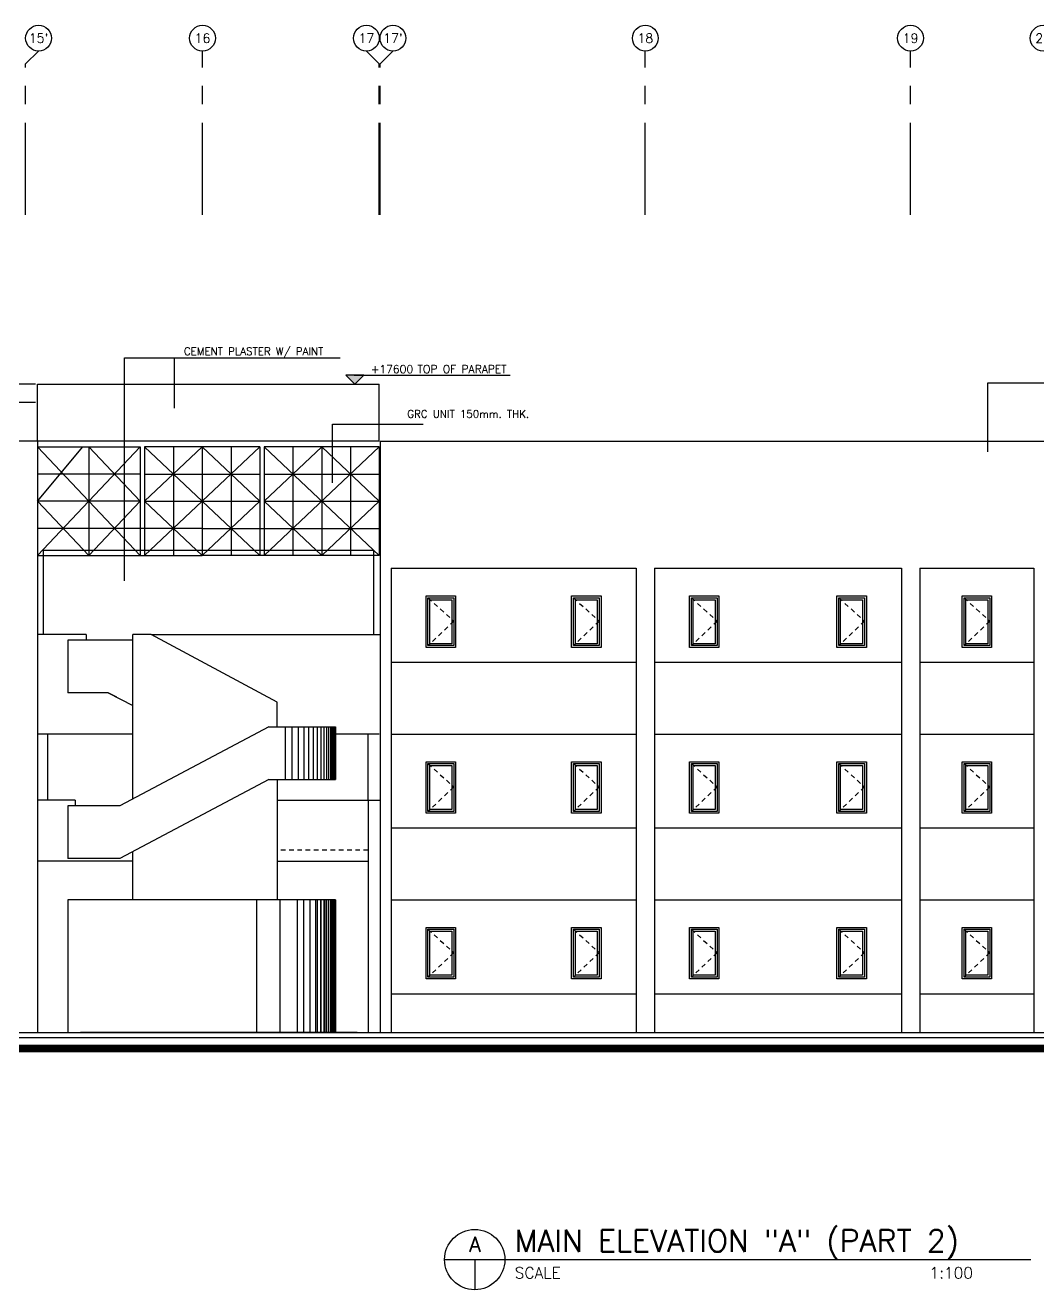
# Model space of a CAD drawing. Extents: x 417691 to 417965, y 43367 to 43436.
# Drawn here: x 417905.91 to 417933.39, y 43401.41 to 43435.74 of the extents above; entities that cross this region are included whole.
import ezdxf
from ezdxf.enums import TextEntityAlignment as Align

# ---------------------------------------------------------------- set-up
doc = ezdxf.new("R2010")
doc.units = 0
doc.header["$MEASUREMENT"] = 0
doc.header["$PDMODE"] = 3
doc.header["$PDSIZE"] = 0.1
doc.linetypes.add('CENTERX2', pattern=[4, 2.5, -0.5, 0.5, -0.5])
doc.linetypes.add('HIDDEN2', pattern=[0.1875, 0.125, -0.0625])
doc.layers.get('0').update_dxf_attribs({"linetype": 'CONTINUOUS'})
doc.layers.get('DEFPOINTS').update_dxf_attribs({"linetype": 'CONTINUOUS'})
for name, color, linetype in [('AX-CR', 2, 'CONTINUOUS'), ('AX-TXT', 2, 'CONTINUOUS'), ('AXES', 11, 'CENTERX2'), ('BORDER', 4, 'CONTINUOUS'), ('DIM-IN', 7, 'CONTINUOUS'), ('DIM-OUT', 4, 'CONTINUOUS'), ('EL', 2, 'CONTINUOUS'), ('EL-LEVS', 4, 'CONTINUOUS'), ('EL-LEVT', 4, 'CONTINUOUS'), ('HAT', 11, 'CONTINUOUS'), ('Hatch', 4, 'CONTINUOUS'), ('WALL', 2, 'CONTINUOUS'), ('WIN', 4, 'CONTINUOUS')]:
    doc.layers.add(name, color=color, linetype=linetype)
doc.styles.add('ROMANS', font='ROMANS.shx', dxfattribs={"width": 0.6})
doc.styles.add('S', font='ROMANS.SHX')
doc.dimstyles.new('STANDARD in', dxfattribs={"dimtxt": 0.3, "dimasz": 0.1, "dimexe": 0.07, "dimexo": 0.05, "dimgap": 0.1, "dimtad": 1, "dimdec": 0, "dimlfac": 1000, "dimzin": 0, "dimdsep": 46, "dimtxsty": 'ROMANS', "dimblk": 'ARCHTICK', "dimcen": 0.05, "dimdle": 0.05, "dimclrd": 4, "dimclre": 4, "dimclrt": 2, "dimadec": 0, "dimazin": 0, "dimtfac": 1, "dimtdec": 0, "dimtmove": 2, "dimatfit": 3, "dimldrblk": 'ARCHTICK', "dimfxl": 0, "dimtolj": 1, "dimtzin": 0, "dimarcsym": 0})

# ---------------------------------------------------------------- blocks, each defined once
blk = doc.blocks.new('EL-LEV1')
at = {"layer": 'EL-LEVS'}
blk.add_lwpolyline([(0, 0), (300, 300), (-300, 300)], close=True, dxfattribs=at)
blk.add_solid([(-300, 300), (300, 300), (0, 0)], dxfattribs=at)
at = {"layer": 'EL-LEVT', "style": 'S'}
for tag, p in [('+0000', (534.4857658797991, 369.2273060267325)), ('ELEVATION', (2089.131969895971, 369.2273060267325))]:
    blk.add_attdef(tag, p, '', height=260, dxfattribs=at)
blk = doc.blocks.new('AXU')
at = {"layer": 'AX-CR'}
blk.add_circle((0, 350), 350.0000000000014, dxfattribs=at)
at = {"layer": 'AX-TXT', "style": 'ROMANS'}
blk.add_attdef('AX', text='', height=250, dxfattribs=at).set_placement((0, 350), align=Align.MIDDLE)
blk = doc.blocks.new('_ARCHTICK')
at = {"color": 0, "linetype": 'ByBlock', "const_width": 0.15}
blk.add_lwpolyline([(-0.5, -0.5), (0.5, 0.5)], dxfattribs=at)
blk = doc.blocks.new('*D80')
at = {"layer": 'DEFPOINTS', "color": 0}
for p in [(417905.5545686636, 43425.99323039998), (417906.2354642035, 43425.99323039998), (417906.2354642035, 43425.49323039999)]:
    blk.add_point(p, dxfattribs=at)
at = {"layer": 'EL', "color": 4, "lineweight": -2}
for p, q in [((417906.1854642035, 43425.99323039998), (417905.4845686636, 43425.99323039998)), ((417905.5545686636, 43425.44323039999), (417905.5545686636, 43426.04323039998)), ((417906.1854642035, 43425.49323039999), (417905.4845686636, 43425.49323039999))]:
    blk.add_line(p, q, dxfattribs=at)
at = {"layer": 'EL', "color": 4, "lineweight": -2, "xscale": 0.1, "yscale": 0.1, "zscale": 0.1}
for p, rotation in [((417905.5545686636, 43425.99323039998), 90), ((417905.5545686636, 43425.49323039999), 270)]:
    blk.add_blockref('_ARCHTICK', p, dxfattribs=dict(at, rotation=rotation))
at = {"layer": 'EL', "color": 2, "insert": (417905.1845686636, 43425.74323040005), "char_height": 0.3, "attachment_point": 5, "rotation": 90, "style": 'ROMANS'}
blk.add_mtext('\\A1;500', dxfattribs=at)

msp = doc.modelspace()

# ---------------------------------------------------------------- linework, layer by layer
for p, q in [((417906.2354642035, 43425.99323039998), (417915.5166168633, 43425.99323039998)), ((417906.2354642035, 43424.44323039999), (417906.2354642035, 43425.99323039998)), ((417915.5166168633, 43424.44323039999), (417915.5166168633, 43425.99323039998)), ((417907.632059225, 43424.28995937196), (417907.632059225, 43421.3370840558)), ((417907.632059225, 43424.28995937196), (417909.0286542465, 43422.81352171388)), ((417906.2354642035, 43422.81352171388), (417907.632059225, 43421.3370840558)), ((417907.632059225, 43421.3370840558), (417909.0286542465, 43422.81352171388)), ((417906.3933333623, 43421.4799905246), (417906.3933333623, 43419.19650142801)), ((417915.358236801, 43421.4799905246), (417915.358236801, 43419.19650142801)), ((417915.2166168491, 43413.03664493519), (417912.7418194699, 43413.0366449352))]:
    msp.add_line(p, q)
at = {"color": 11, "linetype": 'HIDDEN2'}
msp.add_line((417915.2166168491, 43413.34323039998), (417912.7418194699, 43413.34323039998), dxfattribs=at)
at = {"layer": 'AXES'}
for p, q in [((417905.9166168632, 43434.68687996058), (417906.2666168633, 43435.03687996059)), ((417910.7166168633, 43430.59122294559), (417910.7166168633, 43435.03687996059)), ((417915.5166168633, 43434.68687996058), (417915.1666168632, 43435.03687996059)), ((417915.5366168632, 43434.68687996058), (417915.8866168633, 43435.03687996059)), ((417922.7366168633, 43430.59122294559), (417922.7366168633, 43435.03687996059)), ((417929.9366168632, 43430.59122294559), (417929.9366168632, 43435.03687996059)), ((417905.9166168633, 43430.59122294559), (417905.9166168632, 43434.68687996058)), ((417915.5166168634, 43430.59122294559), (417915.5166168633, 43434.68687996058)), ((417915.5366168632, 43430.59122294559), (417915.5366168632, 43434.68687996058))]:
    msp.add_line(p, q, dxfattribs=at)
at = {"layer": 'BORDER', "color": 6}
msp.add_line((417917.2888641977, 43402.22385746241), (417933.2026117379, 43402.22385746241), dxfattribs=at)
at = {"layer": 'BORDER', "color": 2}
msp.add_line((417918.1063096806, 43402.22385746241), (417918.1063096806, 43401.40641197954), dxfattribs=at)
msp.add_circle((417918.1063096806, 43402.22385746241), 0.8174454828660436, dxfattribs=at)
at = {"layer": 'DIM-IN', "color": 7}
for p, q in [((417908.5980776945, 43420.65476084341), (417908.5980776945, 43426.70691962801)), ((417908.5980776945, 43426.70691962801), (417913.9079827979, 43426.70691962801)), ((417909.9570575721, 43425.33791857526), (417909.9570575721, 43426.70691962801)), ((417913.9079827979, 43426.70691962801), (417914.4551677151, 43426.70691962801)), ((417932.0383107571, 43424.15251416767), (417932.0383107571, 43426.02610762645)), ((417932.0383107571, 43426.02610762645), (417933.3241037226, 43426.02610762645)), ((417933.3241037226, 43426.02610762645), (417937.7373361807, 43426.02610762645)), ((417914.2425038718, 43424.91019377791), (417916.7031806948, 43424.91019377791)), ((417914.2425038718, 43423.31593355064), (417914.2425038718, 43424.91019377791))]:
    msp.add_line(p, q, dxfattribs=at)
at = {"layer": 'DIM-OUT'}
msp.add_line((417915.2166168489, 43414.69650142801), (417915.5366168643, 43414.69650142801), dxfattribs=at)
at = {"layer": 'EL', "color": 6}
for p, q in [((417906.2354642034, 43424.44323039999), (417873.1289221474, 43424.44323040002)), ((417906.2354642034, 43424.44323039999), (417906.2354642035, 43408.39323039998)), ((417915.5366168643, 43424.44323039999), (417939.6866168753, 43424.44323039999)), ((417915.5366168643, 43424.44323039999), (417915.5366168643, 43408.39323039998)), ((417915.5366168643, 43424.44323039999), (417915.5366168643, 43408.39323039998)), ((417915.8366168785, 43420.99323039999), (417915.8366168785, 43408.39323039998)), ((417915.8366168785, 43420.99323039999), (417922.4866168514, 43420.99323039999)), ((417922.4866168514, 43420.99323039999), (417922.4866168514, 43408.39323039998)), ((417922.9866168751, 43420.99323039999), (417922.9866168751, 43408.39323039998)), ((417922.986616875, 43420.99323039999), (417929.6866168513, 43420.9932304)), ((417929.6866168513, 43420.99323039999), (417929.6866168513, 43408.39323039998)), ((417930.1866168751, 43420.99323039999), (417930.1866168751, 43408.39323039998)), ((417930.1866168751, 43420.9932304), (417933.2866168514, 43420.99323039999)), ((417933.2866168514, 43420.9932304), (417933.2866168513, 43408.39323039998)), ((417912.5163495215, 43416.6890247925), (417908.4692865728, 43414.54323039998)), ((417912.5163495215, 43416.6890247925), (417914.3247406397, 43416.6890247925)), ((417914.3247406397, 43416.6890247925), (417914.3247406397, 43415.2572219056)), ((417912.5163495215, 43415.2572219056), (417908.4718331566, 43413.11270080497)), ((417912.5163495215, 43415.2572219056), (417914.3247406397, 43415.2572219056)), ((417907.0589861022, 43414.54323039998), (417907.0589861022, 43413.11270080497)), ((417908.4692865728, 43414.54323039998), (417907.0589861022, 43414.54323039998)), ((417908.4718331566, 43413.11270080497), (417907.0589861022, 43413.11270080497)), ((417914.3264994864, 43411.99323039999), (417907.0589861022, 43411.99323039998)), ((417907.0589861022, 43411.99323039998), (417907.0589861022, 43408.39323039998)), ((417914.3264994864, 43411.99323039999), (417914.3264994864, 43408.39323039998))]:
    msp.add_line(p, q, dxfattribs=at)
at = {"layer": 'EL', "color": 4}
for p, q in [((417915.5166168633, 43424.44323039999), (417906.2354642035, 43424.44323039999)), ((417906.2354642035, 43422.81352171388), (417907.4652897605, 43424.28995937196)), ((417906.2354642035, 43424.28995937196), (417909.0286542465, 43424.28995937196)), ((417906.2354642035, 43424.28995937196), (417906.2354642035, 43421.3370840558)), ((417906.2354642035, 43421.3370840558), (417909.0286542465, 43424.28995937196)), ((417906.2354642035, 43424.28995937196), (417909.0286542465, 43421.3370840558)), ((417909.0286542465, 43424.28995937196), (417909.0286542465, 43421.3370840558)), ((417910.7090156172, 43424.28995937196), (417909.1456511312, 43422.81352171388)), ((417909.1456511312, 43424.28995937196), (417909.1456511312, 43421.3370840558)), ((417912.2723801032, 43424.28995937196), (417909.1456511312, 43424.28995937196)), ((417912.2723801032, 43421.3370840558), (417909.1456511312, 43424.28995937196)), ((417912.2723801032, 43424.28995937196), (417909.1456511312, 43421.3370840558)), ((417909.9273333742, 43424.28995937196), (417909.9273333742, 43421.3370840558)), ((417910.7090156172, 43424.28995937196), (417910.7090156172, 43421.3370840558)), ((417912.2723801032, 43422.81352171388), (417910.7090156172, 43424.28995937196)), ((417911.4906978602, 43424.28995937196), (417911.4906978602, 43421.3370840558)), ((417912.2723801032, 43424.28995937196), (417912.2723801032, 43421.3370840558)), ((417913.9532523773, 43424.28995937196), (417912.3898878914, 43422.81352171388)), ((417915.5166168633, 43424.28995937196), (417912.3898878914, 43424.28995937196)), ((417912.3898878914, 43424.28995937196), (417912.3898878914, 43421.3370840558)), ((417915.5166168633, 43424.28995937196), (417912.3898878914, 43421.3370840558)), ((417915.5166168633, 43421.3370840558), (417912.3898878914, 43424.28995937196)), ((417913.1715701343, 43424.28995937196), (417913.1715701343, 43421.3370840558)), ((417915.5166168633, 43422.81352171388), (417913.9532523773, 43424.28995937196)), ((417913.9532523773, 43424.28995937196), (417913.9532523773, 43421.3370840558)), ((417914.7349346203, 43424.28995937196), (417914.7349346203, 43421.3370840558)), ((417915.5166168633, 43424.28995937196), (417915.5166168633, 43421.3370840558)), ((417909.0286542465, 43423.55174054292), (417906.2354642035, 43423.55174054292)), ((417909.1456511312, 43423.55174054292), (417912.2723801032, 43423.55174054292)), ((417912.3898878914, 43423.55174054292), (417915.5166168633, 43423.55174054292)), ((417909.0286542465, 43422.81352171388), (417906.2354642035, 43422.81352171388)), ((417909.1456511312, 43422.81352171388), (417910.7090156172, 43421.3370840558)), ((417909.1456511312, 43422.81352171388), (417912.2723801032, 43422.81352171388)), ((417910.7090156172, 43421.3370840558), (417912.2723801032, 43422.81352171388)), ((417912.3898878914, 43422.81352171388), (417915.5166168633, 43422.81352171388)), ((417912.3898878914, 43422.81352171388), (417913.9532523773, 43421.3370840558)), ((417913.9532523773, 43421.3370840558), (417915.5166168633, 43422.81352171388)), ((417910.7090156172, 43422.07530288483), (417906.2354642035, 43422.07530288483)), ((417910.7090156172, 43422.07530288483), (417915.5166168633, 43422.07530288483)), ((417906.2354642035, 43421.3370840558), (417910.7090156172, 43421.3370840558)), ((417915.5166168633, 43421.3370840558), (417910.7090156172, 43421.3370840558))]:
    msp.add_line(p, q, dxfattribs=at)
at = {"layer": 'EL'}
for p, q in [((417910.7090156172, 43421.4799905246), (417906.3933333623, 43421.4799905246)), ((417915.358236801, 43421.4799905246), (417910.7090156172, 43421.4799905246)), ((417912.7418194699, 43416.6890247925), (417912.7418194699, 43416.93208372089)), ((417906.5113520538, 43416.49323039998), (417906.5113520538, 43414.69650142802)), ((417907.2587040788, 43414.69650142802), (417906.2354642035, 43414.69650142802)), ((417907.2587040788, 43414.69650142802), (417907.2587040788, 43414.54323039998))]:
    msp.add_line(p, q, dxfattribs=at)
at = {"layer": 'EL', "color": 2}
msp.add_line((417914.9157134246, 43408.39323039998), (417907.4054330508, 43408.39323039998), dxfattribs=at)
at = {"layer": 'EL-LEVS'}
msp.add_line((417914.836048208, 43426.23846404484), (417919.0719857142, 43426.23846404484), dxfattribs=at)
at = {"layer": 'HAT', "color": 254}
for p, q in [((417912.9640922089, 43416.6890247925), (417912.9640922089, 43415.2572219056)), ((417913.1411692034, 43416.6890247925), (417913.1411692034, 43415.2572219056)), ((417913.3101975026, 43416.6890247925), (417913.3101975026, 43415.2572219056)), ((417913.4631280313, 43416.6890247925), (417913.4631280313, 43415.2572219056)), ((417913.5972771314, 43416.6890247925), (417913.5972771314, 43415.2572219056)), ((417913.7180117393, 43416.6890247925), (417913.7180117393, 43415.2572219056)), ((417913.8280139938, 43416.6890247925), (417913.8280139938, 43415.2572219056)), ((417913.9246017561, 43416.6890247925), (417913.9246017561, 43415.2572219056)), ((417914.010457165, 43416.6890247925), (417914.010457165, 43415.2572219056)), ((417914.0802148034, 43416.6890247925), (417914.0802148034, 43415.2572219056)), ((417914.1392408481, 43416.6890247925), (417914.1392408481, 43415.2572219056)), ((417914.1875345393, 43416.6890247925), (417914.1875345393, 43415.2572219056)), ((417914.2277791554, 43416.6890247925), (417914.2277791554, 43415.2572219056)), ((417914.2566598128, 43416.6890247925), (417914.2566598128, 43415.2572219056)), ((417914.2810033942, 43416.6890247925), (417914.2810033942, 43415.2572219056)), ((417914.299152078, 43416.6890247925), (417914.299152078, 43415.2572219056)), ((417914.3095507744, 43416.6890247925), (417914.3095507744, 43415.2572219056)), ((417914.3178387429, 43416.6890247925), (417914.3178387429, 43415.2572219056))]:
    msp.add_line(p, q, dxfattribs=at)
at = {"layer": 'HAT', "color": 11}
for p, q in [((417912.1845712619, 43411.99323039999), (417912.1845712619, 43408.39323039998)), ((417912.8138739944, 43411.99323039999), (417912.8138739944, 43408.39323039998)), ((417913.2858510437, 43411.99323039999), (417913.2858510437, 43408.39323039998)), ((417913.4629280381, 43411.99323039999), (417913.4629280381, 43408.39323039998)), ((417913.6319563374, 43411.99323039999), (417913.6319563374, 43408.39323039998)), ((417913.7848868661, 43411.99323039999), (417913.7848868661, 43408.39323039998)), ((417913.8297728405, 43411.99323039999), (417913.8297728405, 43408.39323039998)), ((417913.9190359662, 43411.99323039999), (417913.9190359662, 43408.39323039998)), ((417913.9263606028, 43411.99323039999), (417913.9263606028, 43408.39323039998)), ((417914.0122160117, 43411.99323039999), (417914.0122160117, 43408.39323039998)), ((417914.0397705741, 43411.99323039999), (417914.0397705741, 43408.39323039998)), ((417914.0819736501, 43411.99323039999), (417914.0819736501, 43408.39323039998)), ((417914.1409996948, 43411.99323039999), (417914.1409996948, 43408.39323039998)), ((417914.189293386, 43411.99323039999), (417914.189293386, 43408.39323039998)), ((417914.2295380021, 43411.99323039999), (417914.2295380021, 43408.39323039998)), ((417914.2584186595, 43411.99323039999), (417914.2584186595, 43408.39323039998)), ((417914.2827622409, 43411.99323039999), (417914.2827622409, 43408.39323039998)), ((417914.3009109247, 43411.99323039999), (417914.3009109247, 43408.39323039998)), ((417914.3113096211, 43411.99323039999), (417914.3113096211, 43408.39323039998)), ((417914.3195975896, 43411.99323039999), (417914.3195975896, 43408.39323039998))]:
    msp.add_line(p, q, dxfattribs=at)
at = {"layer": 'Hatch'}
msp.add_line((417908.8218194699, 43413.04323039998), (417906.2354642034, 43413.04323039997), dxfattribs=at)
at = {"layer": 'WALL'}
for p, q in [((417909.3218194698, 43419.19650142801), (417908.8218194699, 43419.19650142801)), ((417908.8218194699, 43414.73014696715), (417908.8218194699, 43419.19650142801)), ((417912.7418194699, 43417.36008402304), (417909.3218194698, 43419.19650142801)), ((417908.8218194699, 43419.04323039998), (417907.0589861022, 43419.04323039998)), ((417907.0589861022, 43419.04323039998), (417907.0589861022, 43417.61270080496)), ((417915.8366168785, 43418.44323039999), (417922.4866168514, 43418.44323039999)), ((417922.9866168751, 43418.44323039999), (417929.6866168514, 43418.44323039998)), ((417930.1866168752, 43418.44323039998), (417933.2866168514, 43418.44323039998)), ((417908.160197933, 43417.61270080496), (417907.0589861022, 43417.61270080496)), ((417908.3875842203, 43417.49900766129), (417908.160197933, 43417.61270080496)), ((417908.160197933, 43417.61270080496), (417908.8218194699, 43417.27255145895)), ((417912.7418194699, 43416.6890247925), (417912.7418194699, 43417.36008402304)), ((417915.8366168786, 43416.49323039998), (417922.4866168514, 43416.49323039998)), ((417922.9866168751, 43416.49323039998), (417929.6866168514, 43416.49323039998)), ((417930.1866168752, 43416.49323039998), (417933.2866168514, 43416.49323039998)), ((417912.7418194699, 43415.2572219056), (417912.7418194699, 43411.9932304)), ((417915.2166168491, 43414.69650142801), (417915.2166168491, 43408.39323039998)), ((417915.2166168489, 43414.54323039997), (417915.216616849, 43408.39323039998)), ((417915.8366168786, 43413.94323039999), (417922.4866168514, 43413.94323039999)), ((417922.9866168751, 43413.94323039999), (417929.6866168514, 43413.94323039999)), ((417930.1866168751, 43413.94323039999), (417933.2866168513, 43413.94323039999)), ((417908.8218194699, 43411.99323039999), (417908.8218194699, 43413.28769396161)), ((417915.8366168786, 43411.99323039999), (417922.4866168515, 43411.99323039999)), ((417922.9866168751, 43411.99323039999), (417929.6866168514, 43411.99323039998)), ((417930.1866168751, 43411.99323039998), (417933.2866168513, 43411.99323039998)), ((417915.8366168786, 43409.44323039998), (417922.4866168515, 43409.44323039998)), ((417922.9866168751, 43409.44323039998), (417929.6866168514, 43409.44323039998)), ((417930.1866168752, 43409.44323039998), (417933.2866168513, 43409.44323039998))]:
    msp.add_line(p, q, dxfattribs=at)
at = {"layer": 'WALL', "color": 4}
msp.add_line((417965.3551911042, 43408.24323039998), (417820.010134764, 43408.24323039997), dxfattribs=at)
at = {"layer": 'WALL', "const_width": 0.2043613707165109}
msp.add_lwpolyline([(417965.3294969533, 43407.95338720992), (417820.010134764, 43407.95338720992)], dxfattribs=at)
at = {"layer": 'WIN', "linetype": 'HIDDEN2'}
for p, q in [((417916.8377072059, 43420.1921400573), (417917.5355265207, 43419.55849519748)), ((417920.7877072059, 43420.1921400573), (417921.4855265206, 43419.55849519748)), ((417923.9877072059, 43420.1921400573), (417924.6855265207, 43419.55849519748)), ((417927.9877072059, 43420.19214005729), (417928.6855265207, 43419.55849519747)), ((417931.3877072059, 43420.1921400573), (417932.0855265207, 43419.55849519748)), ((417917.5355265207, 43419.55849519748), (417916.837707206, 43418.89432074266)), ((417921.4855265206, 43419.55849519748), (417920.7877072059, 43418.89432074266)), ((417924.6855265207, 43419.55849519748), (417923.9877072059, 43418.89432074266)), ((417928.6855265207, 43419.55849519747), (417927.9877072059, 43418.89432074265)), ((417932.0855265207, 43419.55849519748), (417931.387707206, 43418.89432074266)), ((417916.8377072059, 43415.6921400573), (417917.5355265206, 43415.05849519748)), ((417920.7877072059, 43415.6921400573), (417921.4855265206, 43415.05849519749)), ((417923.9877072059, 43415.6921400573), (417924.6855265207, 43415.05849519749)), ((417927.9877072059, 43415.6921400573), (417928.6855265207, 43415.05849519748)), ((417931.3877072059, 43415.6921400573), (417932.0855265207, 43415.05849519749)), ((417917.5355265206, 43415.05849519748), (417916.8377072059, 43414.39432074266)), ((417921.4855265206, 43415.05849519749), (417920.7877072059, 43414.39432074266)), ((417924.6855265207, 43415.05849519749), (417923.9877072059, 43414.39432074266)), ((417928.6855265207, 43415.05849519748), (417927.9877072059, 43414.39432074266)), ((417932.0855265207, 43415.05849519749), (417931.387707206, 43414.39432074266)), ((417916.8377072059, 43411.1921400573), (417917.5355265206, 43410.55849519748)), ((417920.7877072059, 43411.1921400573), (417921.4855265206, 43410.55849519749)), ((417923.9877072059, 43411.1921400573), (417924.6855265207, 43410.55849519749)), ((417927.9877072059, 43411.1921400573), (417928.6855265207, 43410.55849519748)), ((417931.3877072059, 43411.1921400573), (417932.0855265207, 43410.55849519749)), ((417917.5355265206, 43410.55849519748), (417916.8377072059, 43409.89432074266)), ((417921.4855265206, 43410.55849519749), (417920.7877072059, 43409.89432074266)), ((417924.6855265207, 43410.55849519749), (417923.9877072059, 43409.89432074266)), ((417928.6855265207, 43410.55849519748), (417927.9877072059, 43409.89432074266)), ((417932.0855265207, 43410.55849519749), (417931.387707206, 43409.89432074266))]:
    msp.add_line(p, q, dxfattribs=at)
at = {"layer": 'WIN'}
for p, q in [((417907.5587040788, 43419.19650142801), (417906.2354642035, 43419.19650142802)), ((417907.5587040788, 43419.19650142801), (417907.5587040788, 43419.04323039998)), ((417909.321088392, 43419.19650142802), (417915.5366168643, 43419.19650142801)), ((417908.8218194699, 43416.49323039998), (417906.2354642034, 43416.49323039998)), ((417915.5166168633, 43416.4932304), (417914.3247406397, 43416.49323039998)), ((417915.2166168489, 43414.69650142801), (417915.2166168489, 43416.4932304)), ((417912.7418194698, 43414.69650142802), (417915.216616849, 43414.69650142801)), ((417820.010134764, 43408.39323039998), (417955.787987568, 43408.39323039999))]:
    msp.add_line(p, q, dxfattribs=at)
at = {"layer": 'WIN', "color": 4}
for points in [[(417916.7866168632, 43420.24323039997), (417917.5866168633, 43420.24323039997), (417917.5866168634, 43418.84323039997), (417916.7866168633, 43418.84323039997)], [(417920.7366168632, 43420.24323039997), (417921.5366168633, 43420.24323039997), (417921.5366168633, 43418.84323039997), (417920.7366168632, 43418.84323039997)], [(417923.9366168632, 43420.24323039997), (417924.7366168633, 43420.24323039997), (417924.7366168633, 43418.84323039997), (417923.9366168632, 43418.84323039997)], [(417927.9366168632, 43420.24323039997), (417928.7366168633, 43420.24323039997), (417928.7366168633, 43418.84323039997), (417927.9366168632, 43418.84323039997)], [(417931.3366168632, 43420.24323039997), (417932.1366168633, 43420.24323039997), (417932.1366168634, 43418.84323039997), (417931.3366168633, 43418.84323039997)], [(417916.7866168632, 43415.74323039997), (417917.5866168633, 43415.74323039997), (417917.5866168633, 43414.34323039997), (417916.7866168632, 43414.34323039997)], [(417920.7366168632, 43415.74323039998), (417921.5366168633, 43415.74323039998), (417921.5366168633, 43414.34323039998), (417920.7366168632, 43414.34323039998)], [(417923.9366168632, 43415.74323039998), (417924.7366168633, 43415.74323039998), (417924.7366168633, 43414.34323039998), (417923.9366168632, 43414.34323039998)], [(417927.9366168632, 43415.74323039997), (417928.7366168633, 43415.74323039997), (417928.7366168633, 43414.34323039997), (417927.9366168632, 43414.34323039997)], [(417931.3366168632, 43415.74323039998), (417932.1366168633, 43415.74323039998), (417932.1366168634, 43414.34323039998), (417931.3366168633, 43414.34323039998)], [(417916.7866168632, 43411.24323039997), (417917.5866168633, 43411.24323039997), (417917.5866168633, 43409.84323039997), (417916.7866168632, 43409.84323039997)], [(417920.7366168632, 43411.24323039998), (417921.5366168633, 43411.24323039998), (417921.5366168633, 43409.84323039998), (417920.7366168632, 43409.84323039998)], [(417923.9366168632, 43411.24323039998), (417924.7366168633, 43411.24323039998), (417924.7366168633, 43409.84323039998), (417923.9366168632, 43409.84323039998)], [(417927.9366168632, 43411.24323039997), (417928.7366168633, 43411.24323039997), (417928.7366168633, 43409.84323039997), (417927.9366168632, 43409.84323039997)], [(417931.3366168632, 43411.24323039998), (417932.1366168633, 43411.24323039998), (417932.1366168634, 43409.84323039998), (417931.3366168633, 43409.84323039998)]]:
    msp.add_lwpolyline(points, close=True, dxfattribs=at)
at = {"layer": 'WIN'}
for points in [[(417916.8377072059, 43420.1921400573), (417917.5355265206, 43420.1921400573), (417917.5355265207, 43418.89432074266), (417916.837707206, 43418.89432074266)], [(417920.7877072059, 43420.1921400573), (417921.4855265206, 43420.1921400573), (417921.4855265206, 43418.89432074266), (417920.7877072059, 43418.89432074266)], [(417923.9877072059, 43420.1921400573), (417924.6855265206, 43420.1921400573), (417924.6855265207, 43418.89432074266), (417923.9877072059, 43418.89432074266)], [(417927.9877072059, 43420.19214005729), (417928.6855265206, 43420.19214005729), (417928.6855265207, 43418.89432074265), (417927.9877072059, 43418.89432074265)], [(417931.3877072059, 43420.1921400573), (417932.0855265206, 43420.1921400573), (417932.0855265207, 43418.89432074266), (417931.387707206, 43418.89432074266)], [(417916.8887975486, 43420.14104971461), (417917.4844361779, 43420.14104971461), (417917.484436178, 43418.94541108533), (417916.8887975487, 43418.94541108533)], [(417920.8387975486, 43420.14104971461), (417921.4344361779, 43420.14104971461), (417921.434436178, 43418.94541108533), (417920.8387975486, 43418.94541108533)], [(417924.0387975486, 43420.14104971461), (417924.6344361779, 43420.14104971461), (417924.634436178, 43418.94541108533), (417924.0387975486, 43418.94541108533)], [(417928.0387975486, 43420.14104971461), (417928.6344361779, 43420.14104971461), (417928.634436178, 43418.94541108533), (417928.0387975486, 43418.94541108533)], [(417931.4387975486, 43420.14104971461), (417932.0344361779, 43420.14104971461), (417932.034436178, 43418.94541108533), (417931.4387975486, 43418.94541108533)], [(417916.8377072059, 43415.6921400573), (417917.5355265206, 43415.6921400573), (417917.5355265206, 43414.39432074266), (417916.8377072059, 43414.39432074266)], [(417920.7877072059, 43415.6921400573), (417921.4855265206, 43415.6921400573), (417921.4855265206, 43414.39432074266), (417920.7877072059, 43414.39432074266)], [(417923.9877072059, 43415.6921400573), (417924.6855265206, 43415.6921400573), (417924.6855265207, 43414.39432074266), (417923.9877072059, 43414.39432074266)], [(417927.9877072059, 43415.6921400573), (417928.6855265206, 43415.6921400573), (417928.6855265207, 43414.39432074266), (417927.9877072059, 43414.39432074266)], [(417931.3877072059, 43415.6921400573), (417932.0855265206, 43415.6921400573), (417932.0855265207, 43414.39432074266), (417931.387707206, 43414.39432074266)], [(417916.8887975485, 43415.64104971461), (417917.4844361779, 43415.64104971461), (417917.4844361779, 43414.44541108533), (417916.8887975486, 43414.44541108533)], [(417920.8387975486, 43415.64104971462), (417921.4344361779, 43415.64104971462), (417921.434436178, 43414.44541108534), (417920.8387975486, 43414.44541108534)], [(417924.0387975486, 43415.64104971462), (417924.6344361779, 43415.64104971462), (417924.634436178, 43414.44541108534), (417924.0387975486, 43414.44541108534)], [(417928.0387975486, 43415.64104971461), (417928.6344361779, 43415.64104971461), (417928.634436178, 43414.44541108533), (417928.0387975486, 43414.44541108533)], [(417931.4387975486, 43415.64104971462), (417932.0344361779, 43415.64104971462), (417932.034436178, 43414.44541108534), (417931.4387975486, 43414.44541108534)], [(417916.8377072059, 43411.1921400573), (417917.5355265206, 43411.1921400573), (417917.5355265206, 43409.89432074266), (417916.8377072059, 43409.89432074266)], [(417916.8887975485, 43411.14104971461), (417917.4844361779, 43411.14104971461), (417917.4844361779, 43409.94541108533), (417916.8887975486, 43409.94541108533)], [(417920.7877072059, 43411.1921400573), (417921.4855265206, 43411.1921400573), (417921.4855265206, 43409.89432074266), (417920.7877072059, 43409.89432074266)], [(417920.8387975486, 43411.14104971462), (417921.4344361779, 43411.14104971462), (417921.434436178, 43409.94541108534), (417920.8387975486, 43409.94541108534)], [(417923.9877072059, 43411.1921400573), (417924.6855265206, 43411.1921400573), (417924.6855265207, 43409.89432074266), (417923.9877072059, 43409.89432074266)], [(417924.0387975486, 43411.14104971462), (417924.6344361779, 43411.14104971462), (417924.634436178, 43409.94541108534), (417924.0387975486, 43409.94541108534)], [(417927.9877072059, 43411.1921400573), (417928.6855265206, 43411.1921400573), (417928.6855265207, 43409.89432074266), (417927.9877072059, 43409.89432074266)], [(417928.0387975486, 43411.14104971461), (417928.6344361779, 43411.14104971461), (417928.634436178, 43409.94541108533), (417928.0387975486, 43409.94541108533)], [(417931.3877072059, 43411.1921400573), (417932.0855265206, 43411.1921400573), (417932.0855265207, 43409.89432074266), (417931.387707206, 43409.89432074266)], [(417931.4387975486, 43411.14104971462), (417932.0344361779, 43411.14104971462), (417932.034436178, 43409.94541108534), (417931.4387975486, 43409.94541108534)]]:
    msp.add_lwpolyline(points, close=True, dxfattribs=at)

# ---------------------------------------------------------------- block references
at = {"layer": 'AXES', "xscale": 0.001000000047497451, "yscale": 0.0009999999892897904, "zscale": 0.001}
for p, values in [((417906.2666168633, 43435.03687996059), {'AX': "15'"}), ((417910.7166168633, 43435.03687996059), {'AX': '16'}), ((417915.1666168632, 43435.03687996059), {'AX': '17'}), ((417915.8866168633, 43435.03687996059), {'AX': "17'"}), ((417922.7366168633, 43435.03687996059), {'AX': '18'}), ((417929.9366168632, 43435.03687996059), {'AX': '19'}), ((417933.5366168632, 43435.03687996059), {'AX': '20'})]:
    msp.add_blockref('AXU', p, dxfattribs=at).add_auto_attribs(values)
at = {"layer": 'EL-LEVS', "xscale": 0.0008174454828660436, "yscale": 0.0008174454828660436, "zscale": 0.0008174454828660436}
msp.add_blockref('EL-LEV1', (417914.8483460897, 43425.99323039998), dxfattribs=at).add_auto_attribs({'+0000': '+17600', 'ELEVATION': 'TOP OF PARAPET'})

# ---------------------------------------------------------------- texts
at = {"layer": 'BORDER', "color": 6, "style": 'ROMANS'}
for s, height, p in [('MAIN ELEVATION "A" (PART 2)', 0.6, (417919.1924909584, 43402.43457943966)), ('A', 0.4087227414330218, (417917.9598410542, 43402.43457943966))]:
    msp.add_text(s, height=height, dxfattribs=at).set_placement(p)
at = {"layer": 'BORDER', "color": 2, "style": 'ROMANS'}
for s, p in [('SCALE', (417919.1924909584, 43401.71075940088)), ('1:100', (417930.4491278155, 43401.71075940088))]:
    msp.add_text(s, height=0.3065420560747664, dxfattribs=at).set_placement(p)
at = {"layer": 'DIM-IN', "color": 4, "style": 'ROMANS'}
for s, p in [('CEMENT PLASTER W/ PAINT', (417910.2110558979, 43426.8857358274)), ('GRC UNIT 150mm. THK.', (417916.2752547914, 43425.18486838473))]:
    msp.add_text(s, height=0.2043613707165109, dxfattribs=at).set_placement(p, align=Align.MIDDLE_LEFT)

# ---------------------------------------------------------------- dimensions: what is measured, and where the dimension line sits
at = {"layer": 'EL'}
dim = msp.add_linear_dim(base=(417905.5545686636, 43425.99323039998), p1=(417906.2354642035, 43425.49323039999), p2=(417906.2354642035, 43425.99323039998), angle=90, dimstyle='STANDARD in', dxfattribs=at)
dim.commit()
dim.dimension.update_dxf_attribs({"geometry": '*D80', "text_midpoint": (417905.1845686636, 43425.74323040005)})

doc.saveas('drawing.dxf')
